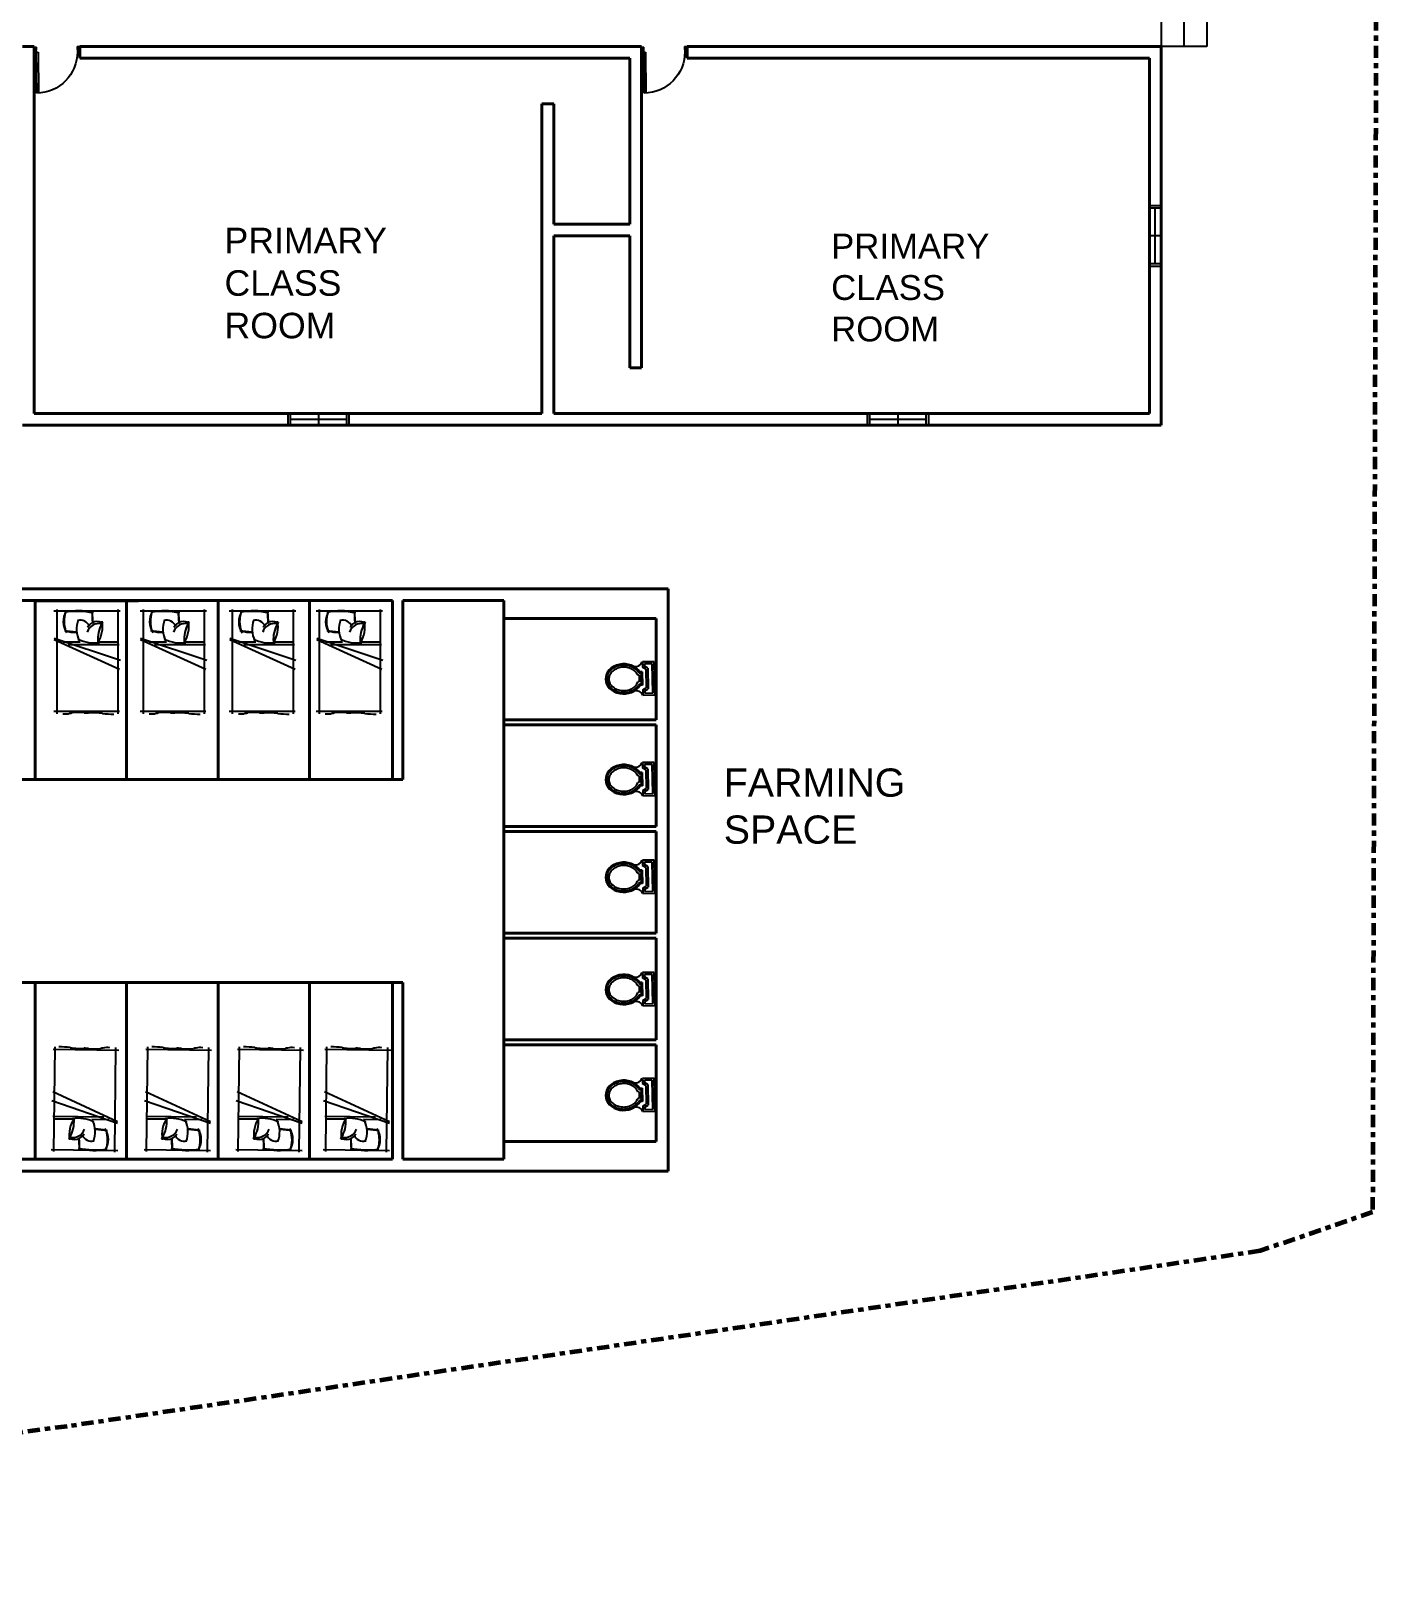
# Model space of a CAD drawing. Header units: metres. Extents: x 9 to 942, y 34 to 176.
# Drawn here: x 260.55 to 287.15, y 34.2 to 64.77 of the extents above; entities that cross this region are included whole.
import ezdxf

# ---------------------------------------------------------------- set-up
doc = ezdxf.new("R2010")
doc.units = ezdxf.units.M
doc.header["$LTSCALE"] = 0.01
doc.header["$MEASUREMENT"] = 0
doc.linetypes.add('ACAD_ISO04W100', pattern=[30, 24, -3, 0, -3])
for name, color, linetype in [('door space', 1, 'Continuous'), ('FURNITURE', 130, 'Continuous'), ('STAIR', 231, 'Continuous'), ('TEXT', 141, 'Continuous'), ('WINDOW', 10, 'Continuous')]:
    doc.layers.add(name, color=color, linetype=linetype)
doc.layers.add('SITE BOUNDARY', color=6, linetype='ACAD_ISO04W100', lineweight=60)
doc.layers.add('WALL', color=2, linetype='Continuous', lineweight=40)
doc.styles.get("Standard").update_dxf_attribs({"font": 'arial.ttf'})

# ---------------------------------------------------------------- blocks, each defined once
blk = doc.blocks.new('A$C50846A53')
at = {"linetype": 'Continuous'}
for p, q in [((0, 0.74), (0, 0.56)), ((0.5, 0.74), (0, 0.74)), ((0.47, 0.71), (0.03, 0.71)), ((0.03, 0.71), (0.03, 0.59)), ((0.47, 0.59), (0.47, 0.71)), ((0.5, 0.56), (0.5, 0.74)), ((0, 0.56), (0.08, 0.56)), ((0.03, 0.59), (0.063, 0.59)), ((0.093, 0.64), (0.063, 0.59)), ((0.11, 0.61), (0.08, 0.56)), ((0.093, 0.64), (0.407, 0.64)), ((0.11, 0.61), (0.39, 0.61)), ((0.15, 0.557), (0.15, 0.52)), ((0.15, 0.557), (0.351, 0.557)), ((0.17, 0.537), (0.332, 0.537)), ((0.2, 0.507), (0.2, 0.488)), ((0.2, 0.507), (0.301, 0.507)), ((0.301, 0.507), (0.301, 0.488)), ((0.351, 0.557), (0.351, 0.52)), ((0.42, 0.56), (0.39, 0.61)), ((0.437, 0.59), (0.407, 0.64)), ((0.42, 0.56), (0.5, 0.56)), ((0.437, 0.59), (0.47, 0.59))]:
    blk.add_line(p, q, dxfattribs=at)
for centre, radius, start, end in [((-0.039, 0.461), 0.106, 344.642, 68.7339), ((0.11, 0.542), 0.06, 306.0032, 355.4798), ((0.391, 0.542), 0.06, 184.5202, 233.9959), ((0.539, 0.461), 0.106, 111.2661, 195.358)]:
    blk.add_arc(centre, radius, start, end, dxfattribs=at)
blk.add_ellipse((0.251, 0.274), major_axis=(0, 0.274), ratio=0.828948, start_param=0.459479, end_param=5.823706, dxfattribs=at)
for points, knots in [([(0.145, 0.493), (0.144, 0.492), (0.143, 0.491), (0.132, 0.483), (0.123, 0.475), (0.106, 0.457), (0.098, 0.447), (0.084, 0.426), (0.077, 0.415), (0.066, 0.391), (0.061, 0.378), (0.053, 0.352), (0.05, 0.339), (0.045, 0.311), (0.044, 0.298), (0.043, 0.27), (0.043, 0.256), (0.046, 0.228), (0.049, 0.215), (0.055, 0.188), (0.059, 0.175), (0.069, 0.15), (0.075, 0.138), (0.088, 0.116), (0.095, 0.105), (0.111, 0.085), (0.12, 0.077), (0.138, 0.06), (0.147, 0.053), (0.167, 0.041), (0.178, 0.036), (0.199, 0.028), (0.209, 0.025), (0.231, 0.021), (0.242, 0.02), (0.264, 0.02), (0.275, 0.021), (0.297, 0.026), (0.307, 0.029), (0.328, 0.038), (0.338, 0.044), (0.358, 0.057), (0.367, 0.064), (0.385, 0.081), (0.394, 0.09), (0.409, 0.11), (0.416, 0.121), (0.429, 0.144), (0.434, 0.156), (0.444, 0.181), (0.448, 0.194), (0.454, 0.221), (0.456, 0.235), (0.458, 0.262), (0.458, 0.276), (0.457, 0.304), (0.455, 0.318), (0.45, 0.345), (0.447, 0.358), (0.438, 0.384), (0.433, 0.396), (0.421, 0.42), (0.414, 0.431), (0.399, 0.452), (0.391, 0.461), (0.374, 0.479), (0.365, 0.486), (0.356, 0.493)], [0.542145, 0.542145, 0.542145, 0.542145, 0.562703, 0.562703, 0.724661, 0.724661, 0.886619, 0.886619, 1.048577, 1.048577, 1.210535, 1.210535, 1.372493, 1.372493, 1.534451, 1.534451, 1.696409, 1.696409, 1.858367, 1.858367, 2.020325, 2.020325, 2.182283, 2.182283, 2.344241, 2.344241, 2.506199, 2.506199, 2.668157, 2.668157, 2.830115, 2.830115, 2.992073, 2.992073, 3.154031, 3.154031, 3.315989, 3.315989, 3.477947, 3.477947, 3.639905, 3.639905, 3.801863, 3.801863, 3.963821, 3.963821, 4.125779, 4.125779, 4.287737, 4.287737, 4.449695, 4.449695, 4.611653, 4.611653, 4.773611, 4.773611, 4.935569, 4.935569, 5.097526, 5.097526, 5.259484, 5.259484, 5.421442, 5.421442, 5.5834, 5.5834, 5.741045, 5.741045, 5.741045, 5.741045]), ([(0.2, 0.488), (0.17, 0.474), (0.164, 0.47), (0.151, 0.46), (0.144, 0.454), (0.13, 0.439), (0.123, 0.431), (0.111, 0.413), (0.106, 0.404), (0.096, 0.384), (0.091, 0.373), (0.084, 0.352), (0.081, 0.34), (0.076, 0.317), (0.075, 0.305), (0.073, 0.282), (0.073, 0.27), (0.074, 0.246), (0.076, 0.234), (0.08, 0.211), (0.083, 0.2), (0.09, 0.178), (0.095, 0.167), (0.104, 0.147), (0.11, 0.138), (0.122, 0.12), (0.128, 0.112), (0.142, 0.097), (0.149, 0.09), (0.165, 0.078), (0.173, 0.073), (0.189, 0.064), (0.197, 0.06), (0.214, 0.055), (0.222, 0.053), (0.239, 0.05), (0.248, 0.05), (0.266, 0.051), (0.276, 0.052), (0.296, 0.057), (0.306, 0.061), (0.325, 0.071), (0.335, 0.077), (0.353, 0.091), (0.361, 0.099), (0.377, 0.117), (0.384, 0.127), (0.398, 0.149), (0.404, 0.161), (0.414, 0.185), (0.418, 0.198), (0.424, 0.225), (0.426, 0.239), (0.428, 0.267), (0.428, 0.281), (0.426, 0.309), (0.424, 0.323), (0.418, 0.349), (0.414, 0.363), (0.404, 0.387), (0.398, 0.399), (0.385, 0.421), (0.378, 0.431), (0.362, 0.449), (0.353, 0.458), (0.338, 0.469), (0.332, 0.474), (0.301, 0.488)], [0.459479, 0.459479, 0.459479, 0.459479, 0.567422, 0.567422, 0.720865, 0.720865, 0.874307, 0.874307, 1.02775, 1.02775, 1.181192, 1.181192, 1.334635, 1.334635, 1.488077, 1.488077, 1.64152, 1.64152, 1.794963, 1.794963, 1.948405, 1.948405, 2.101848, 2.101848, 2.25529, 2.25529, 2.408733, 2.408733, 2.562175, 2.562175, 2.715618, 2.715618, 2.86906, 2.86906, 3.022503, 3.022503, 3.175946, 3.175946, 3.356457, 3.356457, 3.536968, 3.536968, 3.717479, 3.717479, 3.89799, 3.89799, 4.078501, 4.078501, 4.259012, 4.259012, 4.439523, 4.439523, 4.620035, 4.620035, 4.800546, 4.800546, 4.981057, 4.981057, 5.161568, 5.161568, 5.342079, 5.342079, 5.52259, 5.52259, 5.703101, 5.703101, 5.823706, 5.823706, 5.823706, 5.823706])]:
    blk.add_open_spline(points, degree=3, knots=knots, dxfattribs=at)

msp = doc.modelspace()

# ---------------------------------------------------------------- linework, layer by layer
for p, q in [((260.613, 64.232), (260.613, 64.232)), ((272.573, 64.461), (272.573, 60.962)), ((260.613, 57.002), (264.613, 57.002))]:
    msp.add_line(p, q)
at = {"layer": 'Defpoints'}
msp.add_line((272.573, 64.461), (272.343, 64.461), dxfattribs=at)
at = {"layer": 'door space'}
for p, q in [((260.61, 64.452), (260.66, 64.453)), ((260.611, 64.352), (260.61, 64.452)), ((260.656, 64.353), (260.611, 64.352)), ((260.656, 64.353), (260.656, 64.393)), ((260.661, 64.393), (260.656, 64.393)), ((260.665, 63.543), (260.656, 64.353)), ((260.656, 64.353), (260.691, 64.353)), ((260.661, 64.393), (260.66, 64.453)), ((260.691, 64.353), (260.7, 63.543)), ((261.46, 64.461), (261.51, 64.461)), ((261.46, 64.461), (261.461, 64.401)), ((261.466, 64.401), (261.461, 64.401)), ((261.466, 64.401), (261.466, 64.361)), ((261.511, 64.361), (261.466, 64.361)), ((261.51, 64.461), (261.511, 64.361)), ((272.569, 64.453), (272.619, 64.453)), ((272.57, 64.353), (272.569, 64.453)), ((272.615, 64.353), (272.57, 64.353)), ((272.615, 64.353), (272.615, 64.393)), ((272.62, 64.393), (272.615, 64.393)), ((272.623, 63.543), (272.615, 64.353)), ((272.615, 64.353), (272.65, 64.353)), ((272.62, 64.393), (272.619, 64.453)), ((272.65, 64.353), (272.658, 63.543)), ((273.419, 64.461), (273.469, 64.462)), ((273.419, 64.461), (273.42, 64.401)), ((273.425, 64.401), (273.42, 64.401)), ((273.425, 64.401), (273.425, 64.361)), ((273.47, 64.362), (273.425, 64.361)), ((273.469, 64.462), (273.47, 64.362))]:
    msp.add_line(p, q, dxfattribs=at)
at = {"layer": 'door space', "extrusion": (0, 0, -1)}
for centre in [(260.656, 64.353), (272.615, 64.353)]:
    msp.add_ellipse(centre, major_axis=(-0.567, -0.578), ratio=1, start_param=3.926991, end_param=5.497787, dxfattribs=at)
at = {"layer": 'FURNITURE', "linetype": 'Continuous'}
for p, q in [((261.002, 53.346), (262.31, 53.346)), ((261.06, 53.376), (261.06, 51.315)), ((262.26, 53.376), (262.26, 51.315)), ((262.701, 53.346), (264.009, 53.346)), ((262.759, 53.376), (262.759, 51.315)), ((263.959, 53.376), (263.959, 51.315)), ((264.457, 53.346), (265.765, 53.346)), ((264.515, 53.376), (264.515, 51.315)), ((265.715, 53.376), (265.715, 51.315)), ((266.168, 53.346), (267.476, 53.346)), ((266.226, 53.376), (266.226, 51.315)), ((267.426, 53.376), (267.426, 51.315)), ((261.011, 52.808), (262.313, 52.376)), ((261.011, 52.779), (262.296, 52.199)), ((261.182, 52.737), (261.521, 52.737)), ((261.285, 52.686), (262.286, 52.686)), ((261.898, 52.737), (262.277, 52.737)), ((262.71, 52.808), (264.012, 52.376)), ((262.71, 52.779), (263.995, 52.199)), ((262.881, 52.737), (263.22, 52.737)), ((262.984, 52.686), (263.986, 52.686)), ((263.597, 52.737), (263.976, 52.737)), ((264.466, 52.808), (265.768, 52.376)), ((264.466, 52.779), (265.751, 52.199)), ((264.638, 52.737), (264.976, 52.737)), ((264.74, 52.686), (265.742, 52.686)), ((265.353, 52.737), (265.732, 52.737)), ((266.177, 52.808), (267.479, 52.376)), ((266.177, 52.779), (267.461, 52.199)), ((266.348, 52.737), (266.687, 52.737)), ((266.451, 52.686), (267.452, 52.686)), ((267.063, 52.737), (267.443, 52.737)), ((261.002, 51.369), (262.297, 51.369)), ((262.701, 51.369), (263.996, 51.369)), ((264.457, 51.369), (265.752, 51.369)), ((266.168, 51.369), (267.463, 51.369)), ((262.283, 44.688), (260.988, 44.703)), ((261.002, 42.696), (261.025, 44.758)), ((262.202, 42.682), (262.225, 44.744)), ((264.109, 44.688), (262.814, 44.703)), ((262.828, 42.696), (262.852, 44.758)), ((264.028, 42.682), (264.052, 44.744)), ((265.915, 44.688), (264.62, 44.703)), ((264.634, 42.696), (264.657, 44.758)), ((265.834, 42.682), (265.857, 44.744)), ((267.635, 44.688), (266.34, 44.703)), ((266.354, 42.696), (266.378, 44.758)), ((267.554, 42.682), (267.578, 44.744)), ((262.257, 43.279), (260.98, 43.874)), ((264.084, 43.279), (262.806, 43.874)), ((265.889, 43.279), (264.611, 43.874)), ((267.61, 43.279), (266.332, 43.874)), ((262.257, 43.25), (260.96, 43.697)), ((264.084, 43.25), (262.787, 43.697)), ((265.889, 43.25), (264.592, 43.697)), ((267.61, 43.25), (266.313, 43.697)), ((261.985, 43.375), (260.983, 43.387)), ((261.371, 43.331), (260.992, 43.336)), ((262.087, 43.323), (261.748, 43.327)), ((263.811, 43.375), (262.81, 43.387)), ((263.198, 43.331), (262.819, 43.336)), ((263.913, 43.323), (263.575, 43.327)), ((265.617, 43.375), (264.615, 43.387)), ((265.003, 43.331), (264.624, 43.336)), ((265.719, 43.323), (265.38, 43.327)), ((267.337, 43.375), (266.336, 43.387)), ((266.724, 43.331), (266.345, 43.336)), ((267.439, 43.323), (267.1, 43.327)), ((262.26, 42.712), (260.952, 42.727)), ((264.087, 42.712), (262.778, 42.727)), ((265.892, 42.712), (264.584, 42.727)), ((267.612, 42.712), (266.304, 42.727))]:
    msp.add_line(p, q, dxfattribs=at)
for centre, radius, start, end in [((261.576, 53.13), 0.389, 147.51, 213.8336), ((261.867, 53.141), 0.662, 163.9263, 197.1409), ((261.452, 51.599), 1.736, 79.0487, 97.9408), ((261.477, 51.929), 1.417, 78.5793, 100.0172), ((264.666, 53.337), 2.913, 180.1063, 184.3312), ((260.266, 53.12), 1.505, 359.1536, 7.5533), ((263.275, 53.13), 0.389, 147.51, 213.8336), ((263.566, 53.141), 0.662, 163.9263, 197.1409), ((263.151, 51.599), 1.736, 79.0487, 97.9408), ((263.177, 51.929), 1.417, 78.5793, 100.0172), ((266.365, 53.337), 2.913, 180.1063, 184.3312), ((261.965, 53.12), 1.505, 359.1536, 7.5533), ((265.031, 53.13), 0.389, 147.51, 213.8336), ((265.322, 53.141), 0.662, 163.9263, 197.1409), ((264.907, 51.599), 1.736, 79.0487, 97.9408), ((264.933, 51.929), 1.417, 78.5793, 100.0172), ((268.121, 53.337), 2.913, 180.1063, 184.3312), ((263.721, 53.12), 1.505, 359.1536, 7.5533), ((266.742, 53.13), 0.389, 147.51, 213.8336), ((267.033, 53.141), 0.662, 163.9263, 197.1409), ((266.618, 51.599), 1.736, 79.0487, 97.9408), ((266.643, 51.929), 1.417, 78.5793, 100.0172), ((269.832, 53.337), 2.913, 180.1063, 184.3312), ((265.432, 53.12), 1.505, 359.1536, 7.5533), ((260.254, 42.952), 10.046, 83.2132, 84.5476), ((261.492, 54.171), 1.251, 258.1169, 267.8849), ((261.962, 52.987), 0.513, 159.3026, 206.5026), ((261.518, 52.952), 0.21, 24.7523, 103.9192), ((261.893, 52.848), 0.248, 78.0413, 160.8342), ((261.854, 52.928), 0.208, 54.1671, 153.8421), ((262.527, 52.781), 0.659, 151.0456, 184.1497), ((261.336, 53.041), 0.625, 328.6542, 9.1977), ((261.953, 42.952), 10.046, 83.2132, 84.5476), ((263.191, 54.171), 1.251, 258.1169, 267.8849), ((263.661, 52.987), 0.513, 159.3026, 206.5026), ((263.217, 52.952), 0.21, 24.7523, 103.9192), ((263.592, 52.848), 0.248, 78.0413, 160.8342), ((263.553, 52.928), 0.208, 54.1671, 153.8421), ((264.226, 52.781), 0.659, 151.0456, 184.1497), ((263.035, 53.041), 0.625, 328.6542, 9.1977), ((263.709, 42.952), 10.046, 83.2132, 84.5476), ((264.947, 54.171), 1.251, 258.1169, 267.8849), ((265.418, 52.987), 0.513, 159.3026, 206.5026), ((264.974, 52.952), 0.21, 24.7523, 103.9192), ((265.348, 52.848), 0.248, 78.0413, 160.8342), ((265.31, 52.928), 0.208, 54.1671, 153.8421), ((265.982, 52.781), 0.659, 151.0456, 184.1497), ((264.791, 53.041), 0.625, 328.6542, 9.1977), ((265.419, 42.952), 10.046, 83.2132, 84.5476), ((266.658, 54.171), 1.251, 258.1169, 267.8849), ((267.128, 52.987), 0.513, 159.3026, 206.5026), ((266.684, 52.952), 0.21, 24.7523, 103.9192), ((267.059, 52.848), 0.248, 78.0413, 160.8342), ((267.02, 52.928), 0.208, 54.1671, 153.8421), ((267.693, 52.781), 0.659, 151.0456, 184.1497), ((266.502, 53.041), 0.625, 328.6542, 9.1977), ((261.787, 53.423), 0.707, 243.96, 279.3474), ((263.486, 53.423), 0.707, 243.96, 279.3474), ((265.242, 53.423), 0.707, 243.96, 279.3474), ((266.953, 53.423), 0.707, 243.96, 279.3474), ((261.234, 51.544), 0.23, 256.209, 290.8596), ((261.305, 51.522), 0.193, 273.4203, 285.6762), ((261.489, 50.258), 1.086, 84.1807, 96.978), ((261.662, 52.149), 0.813, 265.5439, 271.7242), ((261.769, 50.406), 0.934, 86.5835, 95.0474), ((261.788, 50.406), 0.933, 79.4443, 87.7924), ((262.181, 53.656), 2.343, 264.5658, 270.0138), ((262.933, 51.544), 0.23, 256.209, 290.8596), ((263.004, 51.522), 0.193, 273.4203, 285.6762), ((263.188, 50.258), 1.086, 84.1807, 96.978), ((263.361, 52.149), 0.813, 265.5439, 271.7242), ((263.468, 50.406), 0.934, 86.5835, 95.0474), ((263.487, 50.406), 0.933, 79.4443, 87.7924), ((263.88, 53.656), 2.343, 264.5658, 270.0138), ((264.69, 51.544), 0.23, 256.209, 290.8596), ((264.76, 51.522), 0.193, 273.4203, 285.6762), ((264.944, 50.258), 1.086, 84.1807, 96.978), ((265.117, 52.149), 0.813, 265.5439, 271.7242), ((265.224, 50.406), 0.934, 86.5835, 95.0474), ((265.244, 50.406), 0.933, 79.4443, 87.7924), ((265.636, 53.656), 2.343, 264.5658, 270.0138), ((266.4, 51.544), 0.23, 256.209, 290.8596), ((266.471, 51.522), 0.193, 273.4203, 285.6762), ((266.655, 50.258), 1.086, 84.1807, 96.978), ((266.828, 52.149), 0.813, 265.5439, 271.7242), ((266.934, 50.406), 0.934, 86.5835, 95.0474), ((266.954, 50.406), 0.933, 79.4443, 87.7924), ((267.347, 53.656), 2.343, 264.5658, 270.0138), ((261.077, 42.415), 2.343, 83.91, 89.3579), ((261.507, 45.66), 0.933, 258.7885, 267.1366), ((261.527, 45.66), 0.934, 265.9277, 274.3915), ((261.614, 43.916), 0.813, 84.8881, 91.0684), ((261.809, 45.805), 1.086, 263.5249, 276.3221), ((261.978, 44.54), 0.193, 92.7645, 105.0204), ((262.048, 44.516), 0.23, 75.5532, 110.2038), ((262.904, 42.415), 2.343, 83.91, 89.3579), ((263.334, 45.66), 0.933, 258.7885, 267.1366), ((263.354, 45.66), 0.934, 265.9277, 274.3915), ((263.44, 43.916), 0.813, 84.8881, 91.0684), ((263.635, 45.805), 1.086, 263.5249, 276.3221), ((263.805, 44.54), 0.193, 92.7645, 105.0204), ((263.875, 44.516), 0.23, 75.5532, 110.2038), ((264.709, 42.415), 2.343, 83.91, 89.3579), ((265.139, 45.66), 0.933, 258.7885, 267.1366), ((265.159, 45.66), 0.934, 265.9277, 274.3915), ((265.246, 43.916), 0.813, 84.8881, 91.0684), ((265.441, 45.805), 1.086, 263.5249, 276.3221), ((265.61, 44.54), 0.193, 92.7645, 105.0204), ((265.68, 44.516), 0.23, 75.5532, 110.2038), ((266.43, 42.415), 2.343, 83.91, 89.3579), ((266.86, 45.66), 0.933, 258.7885, 267.1366), ((266.879, 45.66), 0.934, 265.9277, 274.3915), ((266.966, 43.916), 0.813, 84.8881, 91.0684), ((267.161, 45.805), 1.086, 263.5249, 276.3221), ((267.33, 44.54), 0.193, 92.7645, 105.0204), ((267.401, 44.516), 0.23, 75.5532, 110.2038), ((261.93, 43.02), 0.625, 147.9984, 188.5419), ((260.742, 43.294), 0.659, 330.3897, 3.4939), ((261.375, 43.22), 0.248, 257.3854, 340.1784), ((261.474, 42.644), 0.707, 63.3041, 98.6916), ((261.304, 43.082), 0.513, 338.6467, 25.8468), ((261.76, 41.893), 1.251, 77.4611, 87.2291), ((263.127, 53.097), 10.046, 262.5574, 263.8918), ((261.688, 42.934), 0.389, 326.8541, 33.1778), ((261.397, 42.926), 0.662, 343.2705, 16.485), ((263.756, 43.02), 0.625, 147.9984, 188.5419), ((262.568, 43.294), 0.659, 330.3897, 3.4939), ((263.201, 43.22), 0.248, 257.3854, 340.1784), ((263.301, 42.644), 0.707, 63.3041, 98.6916), ((263.13, 43.082), 0.513, 338.6467, 25.8468), ((263.587, 41.893), 1.251, 77.4611, 87.2291), ((264.954, 53.097), 10.046, 262.5574, 263.8918), ((263.515, 42.934), 0.389, 326.8541, 33.1778), ((263.224, 42.926), 0.662, 343.2705, 16.485), ((265.562, 43.02), 0.625, 147.9984, 188.5419), ((264.374, 43.294), 0.659, 330.3897, 3.4939), ((265.007, 43.22), 0.248, 257.3854, 340.1784), ((265.106, 42.644), 0.707, 63.3041, 98.6916), ((264.936, 43.082), 0.513, 338.6467, 25.8468), ((265.392, 41.893), 1.251, 77.4611, 87.2291), ((266.759, 53.097), 10.046, 262.5574, 263.8918), ((265.32, 42.934), 0.389, 326.8541, 33.1778), ((265.029, 42.926), 0.662, 343.2705, 16.485), ((267.282, 43.02), 0.625, 147.9984, 188.5419), ((266.094, 43.294), 0.659, 330.3897, 3.4939), ((266.727, 43.22), 0.248, 257.3854, 340.1784), ((266.826, 42.644), 0.707, 63.3041, 98.6916), ((266.656, 43.082), 0.513, 338.6467, 25.8468), ((267.113, 41.893), 1.251, 77.4611, 87.2291), ((268.479, 53.097), 10.046, 262.5574, 263.8918), ((267.041, 42.934), 0.389, 326.8541, 33.1778), ((266.75, 42.926), 0.662, 343.2705, 16.485), ((261.413, 43.14), 0.208, 233.5112, 333.1863), ((262.998, 42.929), 1.505, 178.4977, 186.8975), ((258.596, 42.763), 2.913, 359.4505, 3.6753), ((261.748, 43.111), 0.21, 204.0965, 283.2634), ((263.239, 43.14), 0.208, 233.5112, 333.1863), ((264.825, 42.929), 1.505, 178.4977, 186.8975), ((260.423, 42.763), 2.913, 359.4505, 3.6753), ((263.575, 43.111), 0.21, 204.0965, 283.2634), ((265.045, 43.14), 0.208, 233.5112, 333.1863), ((266.63, 42.929), 1.505, 178.4977, 186.8975), ((262.228, 42.763), 2.913, 359.4505, 3.6753), ((265.38, 43.111), 0.21, 204.0965, 283.2634), ((266.765, 43.14), 0.208, 233.5112, 333.1863), ((268.351, 42.929), 1.505, 178.4977, 186.8975), ((263.948, 42.763), 2.913, 359.4505, 3.6753), ((267.1, 43.111), 0.21, 204.0965, 283.2634), ((261.83, 44.464), 1.736, 258.3929, 277.285), ((261.801, 44.134), 1.417, 257.9235, 279.3614), ((263.657, 44.464), 1.736, 258.3929, 277.285), ((263.627, 44.134), 1.417, 257.9235, 279.3614), ((265.462, 44.464), 1.736, 258.3929, 277.285), ((265.433, 44.134), 1.417, 257.9235, 279.3614), ((267.183, 44.464), 1.736, 258.3929, 277.285), ((267.153, 44.134), 1.417, 257.9235, 279.3614)]:
    msp.add_arc(centre, radius, start, end, dxfattribs=at)
at = {"layer": 'SITE BOUNDARY'}
for p, q in [((287.151, 106.597), (286.967, 41.503)), ((286.967, 41.503), (284.756, 40.737)), ((284.756, 40.737), (261.264, 37.282)), ((284.756, 40.737), (261.264, 37.282)), ((261.264, 37.282), (237.675, 34.198)), ((261.264, 37.282), (237.675, 34.198))]:
    msp.add_line(p, q, dxfattribs=at)
at = {"layer": 'STAIR'}
for p, q in [((282.803, 66.462), (282.804, 64.462)), ((283.253, 66.462), (283.253, 64.462)), ((283.703, 66.462), (283.703, 64.462)), ((283.703, 64.462), (282.803, 64.462))]:
    msp.add_line(p, q, dxfattribs=at)
at = {"layer": 'WALL'}
for p, q in [((260.613, 64.461), (260.383, 64.461)), ((260.613, 64.461), (260.613, 64.231)), ((260.613, 64.232), (260.613, 57.232)), ((261.513, 64.462), (272.573, 64.462)), ((261.513, 64.231), (261.513, 64.461)), ((261.513, 64.232), (272.34, 64.232)), ((272.34, 64.232), (272.34, 60.96)), ((272.573, 64.462), (272.573, 58.132)), ((272.573, 64.231), (272.573, 64.231)), ((273.473, 64.461), (282.803, 64.462)), ((273.473, 64.231), (273.473, 64.461)), ((273.473, 64.232), (282.573, 64.232)), ((282.573, 57.232), (282.573, 64.232)), ((282.803, 57.002), (282.803, 64.462)), ((270.613, 63.332), (270.843, 63.332)), ((270.613, 57.232), (270.613, 63.332)), ((270.843, 60.962), (270.843, 63.332)), ((270.843, 60.962), (272.34, 60.962)), ((272.343, 60.96), (272.34, 60.96)), ((272.57, 60.962), (272.573, 60.962)), ((270.843, 57.232), (270.843, 60.732)), ((270.843, 60.732), (272.34, 60.732)), ((272.34, 60.732), (272.34, 58.132)), ((272.34, 58.362), (272.343, 58.362)), ((272.34, 58.132), (272.573, 58.132)), ((260.613, 57.232), (270.613, 57.232)), ((270.843, 57.232), (282.573, 57.232)), ((260.383, 57.002), (282.803, 57.002)), ((244.204, 53.778), (268.064, 53.778)), ((244.434, 53.548), (267.671, 53.548)), ((260.634, 50.023), (260.634, 53.548)), ((260.641, 53.541), (262.671, 53.541)), ((262.434, 50.023), (262.434, 53.548)), ((264.234, 50.023), (264.234, 53.548)), ((266.034, 50.023), (266.034, 53.548)), ((267.671, 53.548), (267.671, 50.023)), ((267.871, 53.548), (267.871, 50.023)), ((267.871, 53.548), (269.864, 53.548)), ((268.064, 53.778), (269.864, 53.778)), ((269.864, 53.778), (273.094, 53.778)), ((269.864, 53.548), (269.864, 42.548)), ((273.094, 53.778), (273.094, 42.311)), ((269.864, 53.198), (272.864, 53.198)), ((272.864, 53.198), (272.864, 51.198)), ((269.864, 51.198), (272.864, 51.198)), ((269.864, 51.098), (272.864, 51.098)), ((272.864, 51.098), (272.864, 49.098)), ((267.871, 50.023), (244.204, 50.023)), ((269.864, 49.098), (272.864, 49.098)), ((269.864, 48.998), (272.864, 48.998)), ((272.864, 48.998), (272.864, 46.998)), ((269.864, 46.998), (272.864, 46.998)), ((269.864, 46.898), (272.864, 46.898)), ((272.864, 46.898), (272.864, 44.898)), ((243.604, 46.023), (267.871, 46.023)), ((260.634, 42.548), (260.634, 46.023)), ((262.434, 42.548), (262.434, 46.023)), ((264.234, 42.548), (264.234, 46.023)), ((266.034, 42.548), (266.034, 46.023)), ((267.671, 46.023), (267.671, 42.548)), ((267.871, 46.023), (267.871, 42.548)), ((269.864, 44.898), (272.864, 44.898)), ((269.864, 44.798), (272.864, 44.798)), ((272.864, 44.798), (272.864, 42.891)), ((272.864, 42.891), (269.864, 42.891)), ((262.434, 42.548), (243.834, 42.548)), ((267.671, 42.548), (262.434, 42.548)), ((269.864, 42.548), (267.871, 42.548)), ((273.094, 42.311), (242.211, 42.311))]:
    msp.add_line(p, q, dxfattribs=at)
at = {"layer": 'WINDOW'}
for p, q in [((282.573, 60.132), (282.573, 61.332)), ((282.573, 61.332), (282.803, 61.332)), ((282.573, 61.282), (282.803, 61.282)), ((282.688, 60.182), (282.688, 61.282)), ((282.803, 61.332), (282.803, 60.132)), ((282.803, 60.732), (282.573, 60.732)), ((282.803, 60.132), (282.803, 60.732)), ((282.803, 60.182), (282.573, 60.182)), ((282.803, 60.132), (282.573, 60.132)), ((265.613, 57.002), (265.613, 57.232)), ((265.613, 57.232), (266.813, 57.232)), ((265.663, 57.002), (265.663, 57.232)), ((266.813, 57.232), (266.213, 57.232)), ((266.213, 57.232), (266.213, 57.002)), ((266.763, 57.232), (266.763, 57.002)), ((266.813, 57.232), (266.813, 57.002)), ((277.021, 57.001), (277.021, 57.231)), ((277.021, 57.231), (278.221, 57.231)), ((277.071, 57.001), (277.071, 57.231)), ((278.221, 57.231), (277.621, 57.231)), ((277.621, 57.231), (277.621, 57.001)), ((278.171, 57.231), (278.171, 57.001)), ((278.221, 57.231), (278.221, 57.001)), ((266.813, 57.002), (265.613, 57.002)), ((266.763, 57.117), (265.663, 57.117)), ((278.221, 57.001), (277.021, 57.001)), ((278.171, 57.116), (277.071, 57.116))]:
    msp.add_line(p, q, dxfattribs=at)

# ---------------------------------------------------------------- block references
at = {"layer": 'FURNITURE', "xscale": 1.304845739735994, "yscale": 1.304845739735994, "zscale": 1.304845739735994, "rotation": 270.9541120187831}
for p in [(271.858, 52.327, -0.001), (271.858, 50.344, -0.001), (271.858, 48.42, -0.001), (271.858, 46.208, -0.001), (271.858, 44.125, -0.001)]:
    msp.add_blockref('A$C50846A53', p, dxfattribs=at)

# ---------------------------------------------------------------- texts
at = {"layer": 'TEXT', "attachment_point": 1}
for s, width, gutter_width, insert, char_height in [('PRIMARY CLASS ROOM', 0.01793, 2.512, (264.362, 60.893), 0.50248), ('PRIMARY CLASS ROOM', 0.01747, 2.448, (276.306, 60.776), 0.4896), ('FARMING SPACE', 0.0644, 2.777, (274.191, 50.241), 0.55538)]:
    msp.add_mtext_dynamic_manual_height_columns(s, width=width, gutter_width=gutter_width, heights=[0], dxfattribs=dict(at, insert=insert, char_height=char_height))

doc.saveas('drawing.dxf')
